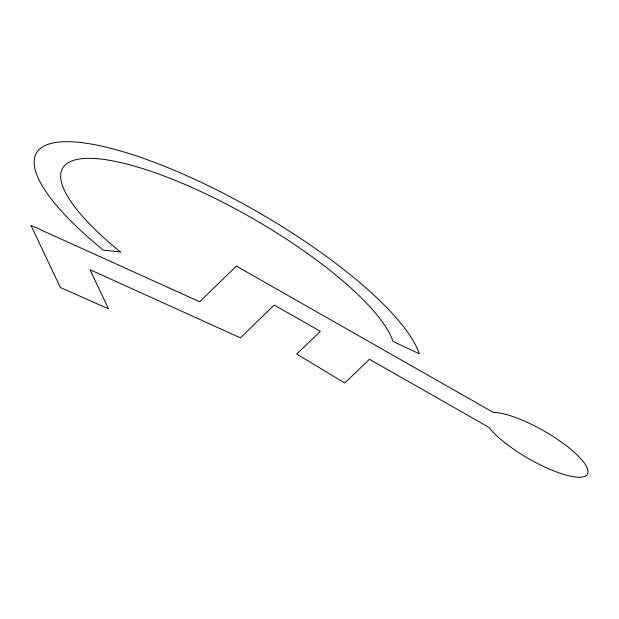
<?xml version="1.0" encoding="UTF-8"?>
<svg xmlns="http://www.w3.org/2000/svg" width="619" height="619" viewBox="0 0 619 619"><rect width="100%" height="100%" fill="white"/><g stroke="black" fill="none" stroke-linecap="round" stroke-linejoin="round"><path stroke-width="0.93" d="M236.419 266.124L199.628 301.77L30.95 225.386L60.353 287.487L108.573 308.904L90.018 269.714L240.404 337.819L274.217 305.066L320.34 331.327L296.718 354.06L344.791 383.045L369.45 359.299L489.049 427.404A58.882 15.831 29.9 0 0 565.65 474.974A58.882 15.831 29.9 0 0 572.66 450.895A58.882 15.831 29.9 0 0 493.405 412.463L236.419 266.124M120.395 251.925L103.358 250.153A220.511 59.3 29.9 0 1 134.099 155.16A220.511 59.3 29.9 0 1 419.233 353.805L392.941 341.355A190.257 51.168 29.9 0 0 146.92 169.962A190.257 51.168 29.9 0 0 120.395 251.925"/></g></svg>
